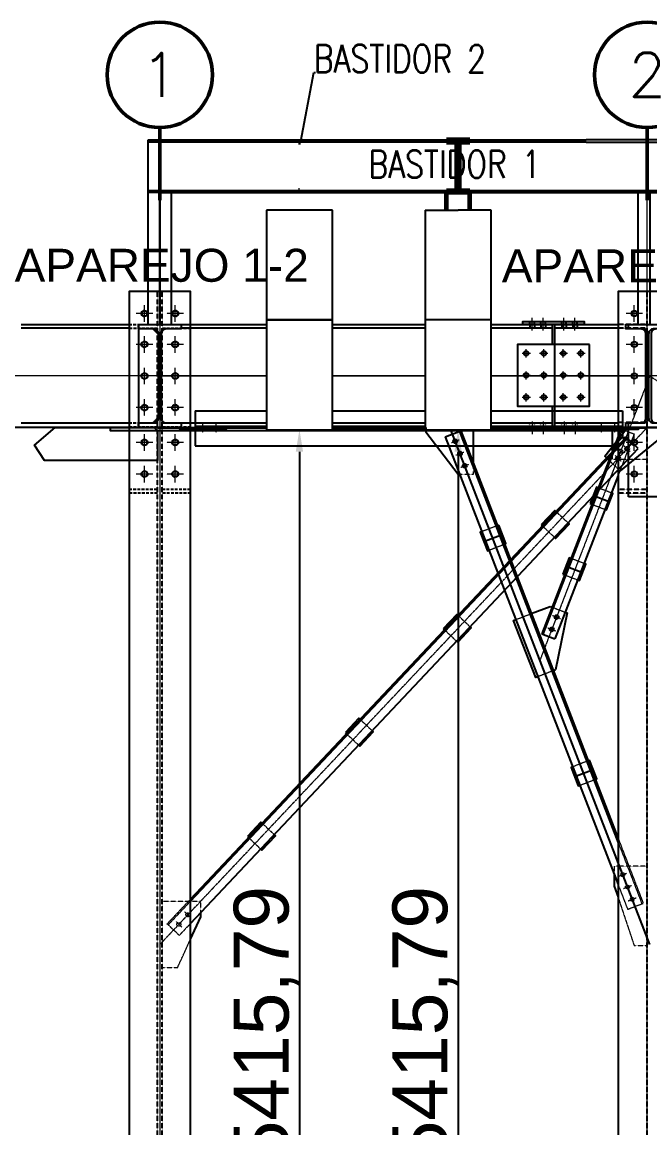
# Model space of a CAD drawing. Header units: millimetres. Extents: x 13669 to 217197, y -88248 to 24578.
# Drawn here: x 202519 to 205377, y -9677 to -4644 of the extents above; entities that cross this region are included whole.
import ezdxf
from ezdxf import colors
from ezdxf.entities.mleader import LeaderData, LeaderLine
from ezdxf.enums import TextEntityAlignment as Align
from ezdxf.math import Vec2, Vec3

# ---------------------------------------------------------------- set-up
doc = ezdxf.new("R2010")
doc.units = ezdxf.units.MM
for name, pattern in [('CENTER2', [1.125, 0.75, -0.125, 0.125, -0.125]), ('DASHED', [19.05, 12.7, -6.35]), ('DASHED2', [0.375, 0.25, -0.125])]:
    doc.linetypes.add(name, pattern=pattern)
for name, color, linetype in [('CHAPA PISO', 3, 'Continuous'), ('Tx-DDIM', 1, 'Continuous'), ('Tx-TEXT', 3, 'Continuous'), ('Tx_M_EQUIPOS', 4, 'Continuous'), ('Tx_M_EXISTENTES', 8, 'Continuous'), ('Tx_M_OCULTOS', 2, 'DASHED2'), ('Tx_M_OCULTOS FINO', 1, 'DASHED2'), ('Tx_OCULTOS', 2, 'DASHED')]:
    doc.layers.add(name, color=color, linetype=linetype)
for name, color, linetype, lineweight in [('ITEM', 1, 'Continuous', 50), ('TITULOS', 6, 'Continuous', 60), ('Tx_EJES', 1, 'CENTER2', 5), ('Tx_M_CONTORNO FINO', 1, 'Continuous', 5), ('Tx_M_OCULTAS FINO', 1, 'DASHED2', 5)]:
    doc.layers.add(name, color=color, linetype=linetype, lineweight=lineweight)
doc.styles.add('ESTILO 1', font='romans.shx', dxfattribs={"width": 0.8})
doc.styles.add('ROMANS', font='romans.shx', dxfattribs={"width": 0.9})
doc.styles.get("Standard").update_dxf_attribs({"font": 'arial.ttf'})
doc.dimstyles.new('ISO-25', dxfattribs={"dimtxt": 2.5, "dimasz": 2.5, "dimexe": 1.25, "dimexo": 0.625, "dimtad": 1, "dimtxsty": 'Standard', "dimcen": 2.5, "dimadec": 0, "dimazin": 0, "dimtfac": 1, "dimtmove": 0, "dimatfit": 3, "dimfxl": 1, "dimarcsym": 0})

# ---------------------------------------------------------------- blocks, each defined once
blk = doc.blocks.new('*U8')
at = {"color": 0}
blk.add_line((0, 3), (0, 7.123), dxfattribs=at)
blk.add_circle((0, 0), 3, dxfattribs=at)
at = {"color": 3, "style": 'ROMANS'}
blk.add_attdef('Nº', text='', height=2.5, dxfattribs=at).set_placement((0, 0), align=Align.MIDDLE_CENTER)
blk = doc.blocks.new('*D402')
at = {"color": 0, "lineweight": -2, "transparency": 16777216}
for p, q in [((203782, -6498.9), (203782.7, -6498.9)), ((203781.4, -6598.9), (203781.4, -11814.7)), ((203782, -11914.7), (203782.7, -11914.7))]:
    blk.add_line(p, q, dxfattribs=at)
at = {"color": 0, "transparency": 16777216}
for points in [[(203764.7, -6598.9), (203798.1, -6598.9), (203781.4, -6498.9)], [(203764.7, -11814.7), (203798.1, -11814.7), (203781.4, -11914.7)]]:
    blk.add_solid(points, dxfattribs=at)
at = {"layer": 'Defpoints', "color": 0, "transparency": 16777216}
for p in [(203781.4, -6498.9), (203781.4, -11914.7), (203781.4, -11914.7)]:
    blk.add_point(p, dxfattribs=at)
at = {"color": 0, "transparency": 16777216, "insert": (203630.5, -9206.8), "char_height": 250, "attachment_point": 5, "rotation": 90}
blk.add_mtext('5415,79', dxfattribs=at)
blk = doc.blocks.new('*D405')
at = {"color": 0, "lineweight": -2, "transparency": 16777216}
for p, q in [((204504.3, -6498.9), (204504.9, -6498.9)), ((204503.6, -6598.9), (204503.6, -11814.7)), ((204504.3, -11914.7), (204504.9, -11914.7))]:
    blk.add_line(p, q, dxfattribs=at)
at = {"color": 0, "transparency": 16777216}
for points in [[(204487, -6598.9), (204520.3, -6598.9), (204503.6, -6498.9)], [(204487, -11814.7), (204520.3, -11814.7), (204503.6, -11914.7)]]:
    blk.add_solid(points, dxfattribs=at)
at = {"layer": 'Defpoints', "color": 0, "transparency": 16777216}
for p in [(204503.6, -6498.9), (204503.6, -11914.7), (204503.6, -11914.7)]:
    blk.add_point(p, dxfattribs=at)
at = {"color": 0, "transparency": 16777216, "insert": (204352.8, -9206.8), "char_height": 250, "attachment_point": 5, "rotation": 90}
blk.add_mtext('5415,79', dxfattribs=at)

msp = doc.modelspace()

# ---------------------------------------------------------------- linework, layer by layer
for p, q in [((203781.4024528, -5498.9213506), (203631.4024528, -5498.9213506)), ((203631.4024528, -5498.9213506), (203631.4024528, -5998.9213506)), ((203931.4024528, -5498.9213506), (203781.4024528, -5498.9213506)), ((203931.4024528, -5998.9213506), (203931.4024528, -5498.9213506)), ((204353.6384138, -5498.9213506), (204353.6384138, -5998.9213506)), ((204353.6384138, -5498.9213506), (204503.6384138, -5498.9213506)), ((204653.6384138, -5498.9213506), (204503.6384138, -5498.9213506)), ((204653.6384138, -5998.9213506), (204653.6384138, -5498.9213506)), ((203631.4024528, -5998.9213506), (203931.4024528, -5998.9213506)), ((203781.4024528, -5998.9213506), (203631.4024528, -5998.9213506)), ((203631.4024528, -5998.9213506), (203631.4024528, -6498.9213506)), ((203931.4024528, -5998.9213506), (203781.4024528, -5998.9213506)), ((203931.4024528, -6498.9213506), (203931.4024528, -5998.9213506)), ((204353.6384138, -5998.9213506), (204353.6384138, -6498.9213506)), ((204503.6384138, -5998.9213506), (204353.6384138, -5998.9213506)), ((204653.6384138, -5998.9213506), (204503.6384138, -5998.9213506)), ((204653.6384138, -6498.9213506), (204653.6384138, -5998.9213506)), ((203631.4024528, -6498.9213506), (203931.4024528, -6498.9213506)), ((204353.6384138, -6498.9213506), (204653.6384138, -6498.9213506))]:
    msp.add_line(p, q)
at = {"layer": 'CHAPA PISO'}
for p, q in [((203092.8743747, -5179.6161333), (205085.9966338, -5179.6161333)), ((203092.8743747, -5419.6161333), (203092.8743747, -5179.6161333)), ((205428.8743746, -5179.6161333), (205085.9966338, -5179.6161333)), ((205085.9966338, -5189.6161333), (203092.8743747, -5189.6161333)), ((205085.9966338, -5189.6161333), (205428.8743746, -5189.6161333)), ((203092.8743747, -5409.6161333), (205085.9966338, -5409.6161333)), ((203145.5389316, -5419.6161333), (203092.8743747, -5419.6161333)), ((203092.8743747, -6019.6161334), (203092.8743747, -5419.6161333)), ((203145.5389316, -6019.6161333), (203145.5389316, -5419.6161333)), ((203145.5389316, -5419.6161333), (205085.9966338, -5419.6161333)), ((203145.8743747, -5419.6161333), (203145.8743747, -6019.6161334)), ((203198.8743747, -6019.6161334), (203198.8743747, -5419.6161333)), ((203834.4024528, -5419.6161333), (203728.4024528, -5419.6161333)), ((205085.9966338, -5409.6161333), (205428.8743746, -5409.6161333)), ((205085.9966338, -5419.6161333), (205428.8743746, -5419.6161333)), ((205322.8743746, -6019.6161334), (205322.8743746, -5419.6161333)), ((205375.8743746, -5419.6161333), (205375.8743746, -6019.6161334))]:
    msp.add_line(p, q, dxfattribs=at)
at = {"layer": 'TITULOS'}
for p, q in [((204556.6384138, -5179.6161333), (204450.6384138, -5179.6161333)), ((204450.6384138, -5179.6161333), (204450.6384138, -5189.6161333)), ((204556.6384138, -5179.6161333), (204556.6384138, -5189.6161333)), ((203776.4024528, -5189.6161333), (203786.4024528, -5189.6161333)), ((204450.6384138, -5189.6161333), (204556.6384138, -5189.6161333)), ((204498.6384138, -5409.6161333), (204498.6384138, -5189.6161333)), ((204508.6384138, -5189.6161333), (204508.6384138, -5409.6161333)), ((203781.4024528, -5409.6161333), (203776.4024528, -5409.6161333)), ((204450.6384138, -5409.6161333), (204556.6384138, -5409.6161333)), ((204556.6384138, -5419.6161333), (204450.6384138, -5419.6161333)), ((204450.6384138, -5498.9213506), (204450.6384138, -5419.6161333)), ((204556.6384138, -5498.9213506), (204556.6384138, -5419.6161333))]:
    msp.add_line(p, q, dxfattribs=at)
at = {"layer": 'Tx-DDIM'}
for p, q in [((205375.8743746, -8842.2961337), (204470.4602292, -6498.9213506)), ((205119.6397255, -6797.9876309), (205186.3814785, -6823.7747681)), ((204620.9075993, -7007.6161215), (204704.8591984, -6975.1795834)), ((204995.4643741, -7119.3757921), (205070.0880177, -7148.2082704)), ((205034.51428, -8078.1046604), (205118.4658791, -8045.6681223))]:
    msp.add_line(p, q, dxfattribs=at)
at = {"layer": 'Tx_EJES'}
for p, q in [((203145.8743747, -5358.3166359), (203145.8743747, -14634.8961334)), ((203075.8743748, -6007.5661335), (203075.8743747, -5932.1661335)), ((203215.8743748, -6007.5661335), (203215.8743747, -5932.1661335)), ((205305.8743746, -6007.5661335), (205305.8743746, -5932.1661335)), ((203113.5743748, -5969.8661335), (203038.1743748, -5969.8661335)), ((203253.5743748, -5969.8661335), (203178.1743748, -5969.8661335)), ((204840.4493746, -6045.4911329), (204840.4493746, -5988.9411329)), ((204890.4493746, -6045.4911329), (204890.4493746, -5988.9411329)), ((204985.6993746, -6045.4911329), (204985.6993746, -5988.9411329)), ((205035.6993746, -6045.4911329), (205035.6993746, -5988.9411329)), ((205343.5743746, -5969.8661335), (205268.1743746, -5969.8661335)), ((204840.4493746, -6047.1161333), (204840.4493746, -6009.4161333)), ((204890.4493746, -6047.1161326), (204890.4493746, -6009.4161326)), ((204985.6993746, -6047.1161333), (204985.6993746, -6009.4161333)), ((205035.6993746, -6047.1161332), (205035.6993746, -6009.4161332)), ((203075.8743748, -6148.1661335), (203075.8743747, -6072.7661335)), ((203215.8743748, -6148.1661335), (203215.8743747, -6072.7661335)), ((205305.8743746, -6148.1661335), (205305.8743746, -6072.7661335)), ((203113.5743748, -6110.4661335), (203038.1743748, -6110.4661335)), ((203253.5743748, -6110.4661335), (203178.1743748, -6110.4661335)), ((204813.6243774, -6169.9661329), (204813.6243774, -6132.2661329)), ((204813.6243774, -6169.9661335), (204813.6243774, -6132.2661335)), ((204893.6243774, -6169.9661329), (204893.6243774, -6132.2661329)), ((204893.6243774, -6169.9661335), (204893.6243774, -6132.2661335)), ((204982.5243774, -6169.9661329), (204982.5243774, -6132.2661329)), ((204982.5243774, -6169.9661335), (204982.5243774, -6132.2661335)), ((205062.5243774, -6169.9661329), (205062.5243774, -6132.2661329)), ((205062.5243774, -6169.9661335), (205062.5243774, -6132.2661335)), ((205343.5743746, -6110.4661335), (205268.1743746, -6110.4661335)), ((204794.7743774, -6151.1161329), (204832.4743774, -6151.1161329)), ((204794.7743774, -6151.1161335), (204832.4743774, -6151.1161335)), ((204874.7743774, -6151.1161329), (204912.4743774, -6151.1161329)), ((204874.7743774, -6151.1161335), (204912.4743774, -6151.1161335)), ((204963.6743774, -6151.1161329), (205001.3743774, -6151.1161329)), ((204963.6743774, -6151.1161335), (205001.3743774, -6151.1161335)), ((205043.6743774, -6151.1161329), (205081.3743774, -6151.1161329)), ((205043.6743774, -6151.1161335), (205081.3743774, -6151.1161335)), ((203075.8743748, -6292.0661335), (203075.8743747, -6216.6661335)), ((203215.8743748, -6292.0661335), (203215.8743747, -6216.6661335)), ((204813.6243774, -6269.9661329), (204813.6243774, -6232.2661329)), ((204813.6243774, -6269.9661335), (204813.6243774, -6232.2661335)), ((204893.6243774, -6269.9661329), (204893.6243774, -6232.2661329)), ((204893.6243774, -6269.9661335), (204893.6243774, -6232.2661335)), ((204982.5243774, -6269.9661329), (204982.5243774, -6232.2661329)), ((204982.5243774, -6269.9661335), (204982.5243774, -6232.2661335)), ((205062.5243774, -6269.9661329), (205062.5243774, -6232.2661329)), ((205062.5243774, -6269.9661335), (205062.5243774, -6232.2661335)), ((205305.8743746, -6292.0661335), (205305.8743746, -6216.6661335)), ((203631.4024528, -6254.1161333), (196935.5389318, -6254.1161333)), ((203113.5743748, -6254.3661335), (203038.1743748, -6254.3661335)), ((203145.8743747, -6254.1161334), (203631.4024528, -6254.1161334)), ((203631.4024528, -6254.1161334), (203145.8743747, -6254.1161334)), ((203253.5743748, -6254.3661335), (203178.1743748, -6254.3661335)), ((204353.6384138, -6254.1161333), (203931.4024528, -6254.1161333)), ((203931.4024528, -6254.1161334), (204353.6384138, -6254.1161334)), ((204353.6384138, -6254.1161334), (203931.4024528, -6254.1161334)), ((207995.8743748, -6254.1161333), (204653.6384138, -6254.1161333)), ((214206.2098177, -6254.1161334), (204653.6384138, -6254.1161334)), ((204653.6384138, -6254.1161334), (205364.5743746, -6254.1161334)), ((204794.7743774, -6251.1161329), (204832.4743774, -6251.1161329)), ((204794.7743774, -6251.1161335), (204832.4743774, -6251.1161335)), ((204874.7743774, -6251.1161329), (204912.4743774, -6251.1161329)), ((204874.7743774, -6251.1161335), (204912.4743774, -6251.1161335)), ((205375.8743746, -6254.1161334), (204875.8743746, -7548.2061335)), ((204963.6743774, -6251.1161329), (205001.3743774, -6251.1161329)), ((204963.6743774, -6251.1161335), (205001.3743774, -6251.1161335)), ((205043.6743774, -6251.1161329), (205081.3743774, -6251.1161329)), ((205043.6743774, -6251.1161335), (205081.3743774, -6251.1161335)), ((205343.5743746, -6254.3661335), (205268.1743746, -6254.3661335)), ((205375.8743746, -6254.1161334), (209356.2098176, -8842.2961337)), ((204813.6243774, -6369.9661329), (204813.6243774, -6332.2661329)), ((204813.6243774, -6369.9661335), (204813.6243774, -6332.2661335)), ((204893.6243774, -6369.9661329), (204893.6243774, -6332.2661329)), ((204893.6243774, -6369.9661335), (204893.6243774, -6332.2661335)), ((204982.5243774, -6369.9661329), (204982.5243774, -6332.2661329)), ((204982.5243774, -6369.9661335), (204982.5243774, -6332.2661335)), ((205062.5243774, -6369.9661329), (205062.5243774, -6332.2661329)), ((205062.5243774, -6369.9661335), (205062.5243774, -6332.2661335)), ((203075.8743748, -6435.9661335), (203075.8743747, -6360.5661335)), ((203215.8743748, -6435.9661335), (203215.8743747, -6360.5661335)), ((204794.7743774, -6351.1161329), (204832.4743774, -6351.1161329)), ((204794.7743774, -6351.1161335), (204832.4743774, -6351.1161335)), ((204874.7743774, -6351.1161329), (204912.4743774, -6351.1161329)), ((204874.7743774, -6351.1161335), (204912.4743774, -6351.1161335)), ((204963.6743774, -6351.1161329), (205001.3743774, -6351.1161329)), ((204963.6743774, -6351.1161335), (205001.3743774, -6351.1161335)), ((205043.6743774, -6351.1161329), (205081.3743774, -6351.1161329)), ((205043.6743774, -6351.1161335), (205081.3743774, -6351.1161335)), ((205305.8743746, -6435.9661335), (205305.8743746, -6360.5661335)), ((203113.5743748, -6398.2661335), (203038.1743748, -6398.2661335)), ((203253.5743748, -6398.2661335), (203178.1743748, -6398.2661335)), ((205343.5743746, -6398.2661335), (205268.1743746, -6398.2661335)), ((203134.5743747, -6492.5661334), (203631.4024528, -6492.5661334)), ((205364.5743746, -6488.6161334), (203145.8743747, -8842.2961333)), ((203333.1823329, -6502.9161334), (203333.1823329, -6482.2161334)), ((203342.1823329, -6511.5661334), (203342.1823329, -6473.5661334)), ((203351.1823329, -6502.9161334), (203351.1823329, -6482.2161334)), ((203393.1823329, -6502.9161334), (203393.1823329, -6482.2161334)), ((203402.1823329, -6511.5661334), (203402.1823329, -6473.5661334)), ((203411.1823329, -6502.9161334), (203411.1823329, -6482.2161334)), ((203931.4024528, -6492.5661334), (204356.5785296, -6492.5661334)), ((204653.6384138, -6492.5661334), (205364.5743746, -6492.5661334)), ((204840.5641658, -6461.1161334), (204840.5641658, -6498.8161334)), ((204840.5641658, -6462.7411326), (204840.5641658, -6519.2911326)), ((204890.5641658, -6461.1161336), (204890.5641658, -6498.8161336)), ((204890.5641658, -6462.7411326), (204890.5641658, -6519.2911326)), ((204985.8141658, -6461.1161328), (204985.8141658, -6498.8161328)), ((204985.8141658, -6462.7411326), (204985.8141658, -6519.2911326)), ((205035.8141658, -6461.1161336), (205035.8141658, -6498.8161336)), ((205035.8141658, -6462.7411326), (205035.8141658, -6519.2911326)), ((205147.9127634, -6502.9161334), (205147.9127634, -6482.2161334)), ((205156.9127634, -6511.5661334), (205156.9127634, -6473.5661334)), ((205165.9127634, -6502.9161334), (205165.9127634, -6482.2161334)), ((205207.9127634, -6502.9161334), (205207.9127634, -6482.2161334)), ((205216.9127634, -6511.5661334), (205216.9127634, -6473.5661334)), ((205225.9127634, -6502.9161334), (205225.9127634, -6482.2161334)), ((203075.8743748, -6594.4785867), (203075.8743747, -6519.0785867)), ((203215.8743748, -6594.4785867), (203215.8743747, -6519.0785867)), ((205247.4455674, -6533.7946772), (205282.8917981, -6547.4901044)), ((205305.8743746, -6594.4785867), (205305.8743746, -6519.0785867)), ((203113.5743748, -6556.7785867), (203038.1743748, -6556.7785867)), ((203253.5743748, -6556.7785867), (203178.1743748, -6556.7785867)), ((204472.9620473, -6558.1148326), (204508.408278, -6544.4194054)), ((205225.8212087, -6589.7624099), (205261.2674394, -6603.4578371)), ((205287.0622784, -6598.5433381), (205259.411043, -6572.4778594)), ((205343.5743746, -6556.7785867), (205268.1743746, -6556.7785867)), ((204494.586406, -6614.0825653), (204530.0326368, -6600.3871381)), ((205245.9062593, -6642.2031835), (205218.2550239, -6616.1377048)), ((203075.8743748, -6738.4785867), (203075.8743747, -6663.0785867)), ((203215.8743748, -6738.4785867), (203215.8743747, -6663.0785867)), ((204516.2107647, -6670.0502981), (204551.6569955, -6656.3548709)), ((205305.8743746, -6738.4785867), (205305.8743746, -6663.0785867)), ((203113.5743748, -6700.7785867), (203038.1743748, -6700.7785867)), ((203253.5743748, -6700.7785867), (203178.1743748, -6700.7785867)), ((205343.5743746, -6700.7785867), (205268.1743746, -6700.7785867)), ((204934.0570771, -7344.9005), (204969.5033079, -7358.5959272)), ((204912.4327184, -7400.8682327), (204947.8789492, -7414.5636599)), ((205235.3023325, -8531.1887122), (205270.7485632, -8517.493285)), ((205256.9266912, -8587.1564449), (205292.372922, -8573.4610178)), ((205278.5510499, -8643.1241777), (205313.9972807, -8629.4287505)), ((203287.4948902, -8719.7592621), (203259.8436548, -8693.6937834)), ((203246.3388711, -8763.4191075), (203218.6876357, -8737.3536288))]:
    msp.add_line(p, q, dxfattribs=at)
at = {"layer": 'Tx_EJES', "extrusion": (6.12323e-17, 1, -1.83697e-16)}
msp.add_line((205364.5743746, -14710.2961334), (205364.5743746, -5453.3363021), dxfattribs=at)
at = {"layer": 'Tx_EJES'}
msp.add_lwpolyline([(205234.2688711, -6679.3322987), (205178.9664003, -6627.2013412)], dxfattribs=at)
at = {"layer": 'Tx_M_CONTORNO FINO'}
for centre in [(205305.8743746, -5969.8661335), (205305.8743746, -6110.4661335), (205305.8743746, -6254.3661335), (205305.8743746, -6398.2661335), (205305.8743746, -6556.7785867), (205305.8743746, -6700.7785867)]:
    msp.add_circle(centre, 14, dxfattribs=at)
at = {"layer": 'Tx_M_EQUIPOS'}
for p, q in [((202514.5743748, -6019.6161335), (203002.3743748, -6019.6161335)), ((203002.3743748, -6036.9161335), (202514.5743748, -6036.9161335)), ((203048.8743747, -6019.6161334), (203048.8743747, -6488.6161334)), ((203242.8743747, -6019.6161335), (203631.4024528, -6019.6161335)), ((203631.4024528, -6036.9161335), (203242.8743747, -6036.9161335)), ((203931.4024528, -6019.6161335), (204353.6384138, -6019.6161335)), ((204353.6384138, -6036.9161335), (203931.4024528, -6036.9161335)), ((204653.6384138, -6019.6161335), (204931.5743745, -6019.6161335)), ((204931.1743746, -6036.9161335), (204653.6384138, -6036.9161335)), ((204931.5743745, -6019.6161335), (204931.5743745, -6111.1161335)), ((204944.5743746, -6111.1161335), (204944.5743746, -6019.6161335)), ((204944.5743746, -6019.6161335), (205232.3743746, -6019.6161335)), ((205232.3743746, -6036.9161335), (204944.5743746, -6036.9161335)), ((203114.8743747, -6040.2161334, -248.168496), (203049.1743747, -6040.2161334, -248.168496)), ((203139.8743747, -6443.0161334, -248.168496), (203139.8743747, -6065.2161334, -248.168496)), ((204944.5743746, -6488.6161326), (204944.5743746, -6111.1161335)), ((204931.5743745, -6391.1161335), (204931.5743745, -6488.6161326)), ((203307.1823329, -6412.6161334), (203631.4024528, -6412.6161334)), ((203307.1823329, -6412.6161334), (203307.1823329, -6488.6161334)), ((203931.4024528, -6412.6161334), (204353.6384138, -6412.6161334)), ((204653.6384138, -6412.6161334), (205251.9127634, -6412.6161334)), ((205251.9127634, -6412.6161334), (205251.9127634, -6488.6161334)), ((201346.3743746, -6488.6161333), (203005.8743748, -6487.1161335)), ((202514.5743748, -6468.0161333), (203001.4232497, -6468.0161333)), ((203048.8743747, -6488.6161334), (203048.8743747, -6468.0161334)), ((203048.8743747, -6488.6161334), (203048.8743747, -6468.0161334)), ((203049.1743747, -6468.0161334, -248.168496), (203114.8743747, -6468.0161334, -248.168496)), ((203242.8743747, -6468.0161334), (203631.4024528, -6468.0161334)), ((203242.8743747, -6488.6161334), (203631.4024528, -6488.6161334)), ((203307.1823329, -6482.2161334), (203631.4024528, -6482.2161334)), ((203307.1823329, -6488.6161334), (203631.4024528, -6488.6161334)), ((203931.4024528, -6468.0161334), (204353.6384138, -6468.0161334)), ((203931.4024528, -6482.2161334), (204353.6384138, -6482.2161334)), ((203931.4024528, -6488.6161334), (204356.5785296, -6488.6161334)), ((203931.4024528, -6488.6161334), (204356.5785296, -6488.6161334)), ((204653.6384138, -6468.0161334), (204931.5743745, -6468.0161334)), ((204653.6384138, -6482.2161334), (205251.9127634, -6482.2161334)), ((204653.6384138, -6488.6161334), (205231.7422977, -6488.6161334)), ((204653.6384138, -6488.6161334), (205251.9127634, -6488.6161334)), ((204944.5743746, -6468.0161334), (205231.7422977, -6468.0161334)), ((205278.8743746, -6803.8561335), (205278.8743746, -6488.6161335)), ((203285.8743748, -8635.4642154), (205268.1377749, -6532.6050096)), ((203285.8743748, -8644.7945639), (205272.7948251, -6536.994985)), ((203307.1823329, -6496.5161334), (203307.1823329, -6572.5161334)), ((203307.1823329, -6502.9161334), (205251.9127634, -6502.9161334)), ((203931.4024528, -6496.5161334), (204356.5785296, -6496.5161334)), ((204444.4903138, -6531.5938901), (204515.3827752, -6504.2030357)), ((204444.4903138, -6531.5938901), (205231.7098175, -8569.0596656)), ((204509.4128838, -6506.509634), (205232.8742199, -8378.9577951)), ((204515.3827752, -6504.2030357), (205231.3743746, -8357.3181734)), ((204653.6384138, -6496.5161334), (205251.9127634, -6496.5161334)), ((205231.7098175, -6530.1272502), (204884.8937804, -7427.7495812)), ((205211.9127634, -6572.5161334), (205251.9127634, -6532.5161334)), ((205251.9127634, -6496.5161334), (205251.9127634, -6532.5161334)), ((205323.4402457, -6584.7359671), (205268.1377749, -6532.6050096)), ((203285.8743748, -8746.2621037), (205323.4402457, -6584.7359671)), ((203307.1823329, -6572.5161334), (205211.9127634, -6572.5161334)), ((205231.7098175, -6543.4455642), (204889.371199, -7429.4795299)), ((205231.7098175, -6707.7047705), (204944.5926954, -7450.8155638)), ((205472.8743746, -6803.8561335), (205278.8743746, -6803.8561335)), ((204836.7576585, -7335.9790812), (204922.4186022, -7302.8821004)), ((204922.4186022, -7302.8821004), (204931.7465577, -7306.4861602)), ((205000.7734281, -7333.1562026), (204946.4945419, -7592.2514006)), ((204991.4454726, -7329.5521429), (205000.7734281, -7333.1562026)), ((204884.8937804, -7427.7495812), (204944.5926954, -7450.8155638)), ((204946.4945419, -7592.2514006), (204937.1665865, -7595.8554603))]:
    msp.add_line(p, q, dxfattribs=at)
for points in [[(203285.8743748, -14634.8961334), (203285.8743748, -6536.3243085), (203285.8743748, -5869.6161335), (203005.8743748, -5869.6161335), (203005.8743748, -6520.4243085), (203005.8743748, -14634.8961334)], [(202668.7832546, -6488.6161333), (203119.5743747, -6488.6161333), (203134.5743747, -6503.6161333), (203134.5743747, -6639.1462072), (202620.5187223, -6639.1462072), (202574.6904521, -6568.7489796), (202668.7832546, -6488.6161333)], [(203931.4024528, -6488.6161334), (204001.0475481, -6488.6161334), (204001.0475481, -6496.5161334), (203931.4024528, -6496.5161334)], [(204356.5785296, -6488.6161334), (204356.5785296, -6496.5161334)], [(205178.9664003, -6627.2013412), (205170.8501897, -6619.550583), (205268.5743746, -6496.5161334), (205324.9127634, -6496.5161334), (205332.9127634, -6488.6161334), (205458.9664003, -6488.6161334), (205458.9664003, -6508.6161334), (205241.0746473, -6685.7477739), (205234.2688711, -6679.3322987)], [(205229.9444412, -6488.6161334), (205204.6835199, -6488.6161334), (205204.6835199, -6600.0761733)], [(204356.5785296, -6498.9213506), (204356.5785296, -6508.6161334), (204504.2812865, -6700.9451173)], [(204574.2812865, -6656.6429846), (204574.2812865, -6498.9213506)], [(204504.2812865, -6700.9451173), (204509.9228676, -6700.9451173)], [(205141.518329, -6763.5590569), (205134.0559647, -6760.675809), (205105.2234864, -6835.2994527)], [(205172.3846294, -6861.2486305), (205179.8471301, -6864.131931), (205208.6796084, -6789.5082873), (205201.2171077, -6786.6249868)], [(205105.2234864, -6835.2994527), (205112.6858508, -6838.1827005)], [(204949.0071631, -6871.1507068), (204943.9135145, -6866.3491712), (204882.1794859, -6931.8389393)], [(204688.6409294, -6933.2037838), (204682.1113606, -6935.7266257)], [(204714.5478986, -7019.6782248), (204721.0774675, -7017.155383), (204688.6409294, -6933.2037838)], [(204882.1794859, -6931.8389393), (204887.2731346, -6936.6404748)], [(204942.5756053, -6988.7714323), (204947.669254, -6993.5729678), (205009.4032825, -6928.0831998), (205004.3096339, -6923.2816642)], [(204611.2188991, -6963.1174801), (204604.6893302, -6965.6403219), (204637.1258683, -7049.591921), (204643.6554371, -7047.0690792)], [(205017.3429776, -7084.9472181), (205009.8806132, -7082.0639702), (204981.0481349, -7156.6876139)], [(205048.2092779, -7182.6367917), (205055.6717786, -7185.5200922), (205084.5042569, -7110.8964485), (205077.0417562, -7108.013148)], [(204981.0481349, -7156.6876139), (204988.5104993, -7159.5708617)], [(204503.1502902, -7344.1323649), (204498.0566416, -7339.3308293), (204436.322613, -7404.8205973)], [(204496.7187324, -7461.7530904), (204501.812381, -7466.5546259), (204563.5464096, -7401.0648579), (204558.452761, -7396.2633223)], [(204866.274125, -7623.2463147), (204856.9461695, -7626.8503745), (204756.5372416, -7366.9739954), (204765.865197, -7363.3699356)], [(204436.322613, -7404.8205973), (204441.4162616, -7409.6221329)], [(204057.2934173, -7817.1140229), (204052.1997686, -7812.3124874), (203990.4657401, -7877.8022554)], [(203990.4657401, -7877.8022554), (203995.5593887, -7882.603791)], [(204050.8618595, -7934.7347484), (204055.9555081, -7939.536284), (204117.6895367, -7874.0465159), (204112.595888, -7869.2449804)], [(205024.8255797, -8033.606019), (205018.2960109, -8036.1288609), (205050.732549, -8120.08046), (205057.2621178, -8117.5576181)], [(205102.2476101, -8003.6923228), (205095.7180412, -8006.2151646)], [(205128.1545793, -8090.1667638), (205134.6841481, -8087.6439219), (205102.2476101, -8003.6923228)], [(203611.4365443, -8290.095681), (203606.3428957, -8285.2941454), (203544.6088671, -8350.7839135)], [(203544.6088671, -8350.7839135), (203549.7025158, -8355.585449)], [(203605.0049866, -8407.7164065), (203610.0986352, -8412.517942), (203671.8326637, -8347.028174), (203666.7390151, -8342.2266384)], [(205214.5743746, -8524.7100548), (205214.5743746, -8575.9399172)], [(205214.5743746, -8575.9399172), (205231.7098175, -8627.3462461)], [(203285.8743748, -8817.4647748), (203331.9965703, -8716.2638324), (203331.9965703, -8697.3339524)]]:
    msp.add_lwpolyline(points, dxfattribs=at)
for points in [[(205520.7098175, -14634.8961334), (205520.7098175, -6536.3243085), (205519.3743746, -5869.6161335), (205232.3743746, -5869.6161335), (205231.7098175, -6520.4243085), (205231.7098175, -14634.8961334)], [(205078.0743746, -6019.6161329), (204798.0743746, -6019.6161329), (204798.0743746, -6006.9161329), (205078.0743745, -6006.9161329)], [(205102.5243774, -6111.1161329), (204773.6243774, -6111.1161329), (204773.6243774, -6391.1161329), (205102.5243774, -6391.1161329)], [(202920.8743749, -6488.6161334), (203370.8743746, -6488.6161334), (203370.8743746, -6504.4161334), (202920.8743749, -6504.4161334)], [(203237.5677584, -6488.6161334), (203447.5677584, -6488.6161334), (203447.5677584, -6496.5161334), (203237.5677584, -6496.5161334)], [(205078.1891658, -6488.6161326), (204798.1891658, -6488.6161326), (204798.1891653, -6501.3161328), (205078.1891653, -6501.3161328)], [(205324.9127634, -6488.6161334), (205121.9127634, -6488.6161334), (205121.9127634, -6496.5161334), (205324.9127634, -6496.5161334)]]:
    msp.add_lwpolyline(points, close=True, dxfattribs=at)
for points in [[(203048.8743747, -6468.0161334), (203117.3743747, -6468.0161334, 0.4142135624), (203139.5743747, -6445.8161334), (203139.5743747, -6062.4161334, 0.4142135624), (203117.3743747, -6040.2161334), (203048.8743747, -6040.2161334), (203048.8743747, -6019.6161334), (203242.8743747, -6019.6161334), (203242.8743747, -6040.2161334), (203174.3743747, -6040.2161334, 0.4142135624), (203152.1743747, -6062.4161334), (203152.1743747, -6445.8161334, 0.4142135624), (203174.3743747, -6468.0161334), (203242.8743747, -6468.0161334), (203242.8743747, -6488.6161334), (203048.8743747, -6488.6161334)], [(205267.5743746, -6468.0161334), (205336.0743746, -6468.0161334, 0.4142135624), (205358.2743746, -6445.8161334), (205358.2743746, -6062.4161334, 0.4142135624), (205336.0743746, -6040.2161334), (205267.5743746, -6040.2161334), (205267.5743746, -6019.6161334), (205461.5743746, -6019.6161334), (205461.5743746, -6040.2161334), (205393.0743746, -6040.2161334, 0.4142135624), (205370.8743746, -6062.4161334), (205370.8743746, -6445.8161334, 0.4142135624), (205393.0743746, -6468.0161334), (205461.5743746, -6468.0161334), (205461.5743746, -6488.6161334), (205267.5743746, -6488.6161334)], [(205278.8743746, -6468.0161334), (205347.3743746, -6468.0161334, 0.4142135624), (205369.5743746, -6445.8161334), (205369.5743746, -6062.4161334, 0.4142135624), (205347.3743746, -6040.2161334), (205278.8743746, -6040.2161334), (205278.8743746, -6019.6161334), (205472.8743746, -6019.6161334), (205472.8743746, -6040.2161334), (205404.3743746, -6040.2161334, 0.4142135624), (205382.1743746, -6062.4161334), (205382.1743746, -6445.8161334, 0.4142135624), (205404.3743746, -6468.0161334), (205472.8743746, -6468.0161334), (205472.8743746, -6488.6161334), (205278.8743746, -6488.6161334)]]:
    msp.add_lwpolyline(points, format="xyb", close=True, dxfattribs=at)
for centre, radius in [((204813.6243774, -6151.1161329), 10.5), ((204813.6243774, -6151.1161335), 10.5), ((204893.6243774, -6151.1161329), 10.5), ((204893.6243774, -6151.1161335), 10.5), ((204982.5243774, -6151.1161329), 10.5), ((204982.5243774, -6151.1161335), 10.5), ((205062.5243774, -6151.1161329), 10.5), ((205062.5243774, -6151.1161335), 10.5), ((204813.6243774, -6251.1161329), 10.5), ((204813.6243774, -6251.1161335), 10.5), ((204893.6243774, -6251.1161329), 10.5), ((204893.6243774, -6251.1161335), 10.5), ((204982.5243774, -6251.1161329), 10.5), ((204982.5243774, -6251.1161335), 10.5), ((205062.5243774, -6251.1161329), 10.5), ((205062.5243774, -6251.1161335), 10.5), ((204813.6243774, -6351.1161329), 10.5), ((204813.6243774, -6351.1161335), 10.5), ((204893.6243774, -6351.1161329), 10.5), ((204893.6243774, -6351.1161335), 10.5), ((204982.5243774, -6351.1161329), 10.5), ((204982.5243774, -6351.1161335), 10.5), ((205062.5243774, -6351.1161329), 10.5), ((205062.5243774, -6351.1161335), 10.5), ((204490.6851627, -6551.267119), 9), ((205273.2366607, -6585.5105988), 9), ((204512.3095214, -6607.2348517), 9), ((205232.0806416, -6629.1704441), 9), ((204533.9338801, -6663.2025845), 9), ((204951.7801925, -7351.7482136), 9), ((204930.1558338, -7407.7159463), 9)]:
    msp.add_circle(centre, radius, dxfattribs=at)
at = {"layer": 'Tx_M_EXISTENTES'}
for centre in [(203075.8743748, -5969.8661335), (203215.8743748, -5969.8661335), (205305.8743746, -5969.8661335), (203075.8743748, -6110.4661335), (203215.8743748, -6110.4661335), (205305.8743746, -6110.4661335), (203075.8743748, -6254.3661335), (203215.8743748, -6254.3661335), (205305.8743746, -6254.3661335), (203075.8743748, -6398.2661335), (203215.8743748, -6398.2661335), (205305.8743746, -6398.2661335), (203075.8743748, -6556.7785867), (203215.8743748, -6556.7785867), (205305.8743746, -6556.7785867), (203075.8743748, -6700.7785867), (203215.8743748, -6700.7785867), (205305.8743746, -6700.7785867)]:
    msp.add_circle(centre, 12.7, dxfattribs=at)
at = {"layer": 'Tx_M_OCULTAS FINO'}
for p, q in [((205245.1350479, -6495.3803374), (205231.7098175, -6530.1272502)), ((205249.6124665, -6497.1102861), (205231.7098175, -6543.4455642)), ((205304.8339628, -6518.44632), (205231.7098175, -6707.7047705)), ((205245.1350479, -6495.3803374), (205304.8339628, -6518.44632)), ((205231.3743746, -8357.3181734), (205346.2001964, -8654.5080691)), ((205232.8742199, -8378.9577951), (205340.2303049, -8656.8146673)), ((205231.7098175, -8569.0596656), (205275.3077349, -8681.8989234)), ((203179.3990121, -8748.4172652), (203285.8743748, -8635.4642154)), ((203184.0560623, -8752.8072406), (203285.8743748, -8644.7945639)), ((205275.3077349, -8681.8989234), (205346.2001964, -8654.5080691)), ((203234.7014829, -8800.5482227), (203179.3990121, -8748.4172652)), ((203234.7014829, -8800.5482227), (203285.8743748, -8746.2621037))]:
    msp.add_line(p, q, dxfattribs=at)
for points in [[(205204.6835199, -6600.0761733), (205204.6835199, -6633.3878307), (205364.5743746, -6633.3878307), (205364.5743746, -6503.6161334), (205349.5743746, -6488.6161334), (205231.7422977, -6488.6161334)], [(204509.9228676, -6700.9451173), (204574.2812865, -6700.9451173), (204574.2812865, -6656.6429846)], [(205201.2171077, -6786.6249868), (205141.518329, -6763.5590569)], [(205112.6858508, -6838.1827005), (205172.3846294, -6861.2486305)], [(205004.3096339, -6923.2816642), (204949.0071631, -6871.1507068)], [(204682.1113606, -6935.7266257), (204611.2188991, -6963.1174801)], [(204887.2731346, -6936.6404748), (204942.5756053, -6988.7714323)], [(204643.6554371, -7047.0690792), (204714.5478986, -7019.6782248)], [(205077.0417562, -7108.013148), (205017.3429776, -7084.9472181)], [(204988.5104993, -7159.5708617), (205048.2092779, -7182.6367917)], [(204558.452761, -7396.2633223), (204503.1502902, -7344.1323649)], [(204765.865197, -7363.3699356), (204836.7576585, -7335.9790812)], [(204931.7465577, -7306.4861602), (204991.4454726, -7329.5521429)], [(204441.4162616, -7409.6221329), (204496.7187324, -7461.7530904)], [(204937.1665865, -7595.8554603), (204866.274125, -7623.2463147)], [(204112.595888, -7869.2449804), (204057.2934173, -7817.1140229)], [(203995.5593887, -7882.603791), (204050.8618595, -7934.7347484)], [(205095.7180412, -8006.2151646), (205024.8255797, -8033.606019)], [(205057.2621178, -8117.5576181), (205128.1545793, -8090.1667638)], [(203666.7390151, -8342.2266384), (203611.4365443, -8290.095681)], [(203549.7025158, -8355.585449), (203605.0049866, -8407.7164065)], [(205231.7098175, -8485.9399172), (205214.5743746, -8485.9399172), (205214.5743746, -8524.7100548)], [(205231.7098175, -8627.3462461), (205304.5743746, -8845.9399172), (205364.5743746, -8845.9399172), (205364.5743746, -8485.9399172), (205231.7098175, -8485.9399172)], [(203331.9965703, -8697.3339524), (203331.9965703, -8646.2638324), (203157.1743747, -8646.2638324), (203157.1743747, -8946.2638324), (203227.1743747, -8946.2638324), (203285.8743748, -8817.4647748)]]:
    msp.add_lwpolyline(points, dxfattribs=at)
for centre in [(205265.1686828, -6540.6423908), (205243.544324, -6596.6101235), (205253.0254479, -8524.3409986), (205274.6498066, -8580.3087314), (205296.2741653, -8636.2764641), (203273.6692725, -8706.7265228), (203232.5132534, -8750.3863681)]:
    msp.add_circle(centre, 9, dxfattribs=at)
at = {"layer": 'Tx_M_OCULTOS', "extrusion": (6.12323e-17, 1, -1.83697e-16)}
for p, q in [((203134.5743747, -14634.8961334), (203134.5743747, -5869.6161335)), ((203157.1743747, -14634.8961334), (203157.1743747, -5869.6161335)), ((205364.5743746, -14634.8961334), (205364.5743746, -5869.6161335))]:
    msp.add_line(p, q, dxfattribs=at)
at = {"layer": 'Tx_M_OCULTOS'}
for p, q in [((204829.9493745, -6019.6161329), (204829.9493745, -6006.9161329)), ((204830.0641658, -6019.6161335), (204830.0641658, -6036.9161335)), ((204850.8345834, -6019.6161335), (204850.8345834, -6036.9161335)), ((204850.9493745, -6019.6161329), (204850.9493745, -6006.9161329)), ((204879.9493745, -6019.6161329), (204879.9493745, -6006.9161329)), ((204880.0641658, -6019.6161329), (204880.0641658, -6036.9161329)), ((204900.8345834, -6019.6161329), (204900.8345834, -6036.9161329)), ((204900.9493745, -6019.6161329), (204900.9493745, -6006.9161329)), ((204975.1993746, -6019.6161329), (204975.1993746, -6006.9161329)), ((204975.3141658, -6019.6161334), (204975.3141658, -6036.9161334)), ((204996.0845834, -6019.6161334), (204996.0845834, -6036.9161334)), ((204996.1993746, -6019.6161329), (204996.1993746, -6006.9161329)), ((205025.1993746, -6019.6161329), (205025.1993746, -6006.9161329)), ((205025.3141658, -6019.6161334), (205025.3141658, -6036.9161334)), ((205046.0845834, -6019.6161334), (205046.0845834, -6036.9161334)), ((205046.1993746, -6019.6161329), (205046.1993746, -6006.9161329)), ((205364.5743746, -6019.6161335), (205232.3743746, -6019.6161335)), ((205364.5743746, -6036.9161335), (205232.3743746, -6036.9161335)), ((203114.8743747, -6040.2161334, -248.168496), (203049.1743747, -6040.2161334, -248.168496)), ((203139.8743747, -6065.2161334, -248.168496), (203114.8743747, -6040.2161334, -248.168496)), ((203139.8743747, -6443.0161334, -248.168496), (203139.8743747, -6065.2161334, -248.168496)), ((203049.1743747, -6468.0161334, -248.168496), (203114.8743747, -6468.0161334, -248.168496)), ((203114.8743747, -6468.0161334, -248.168496), (203139.8743747, -6443.0161334, -248.168496)), ((204830.0641657, -6488.6161326), (204830.0641657, -6501.3161328)), ((204830.178957, -6488.6161332), (204830.178957, -6471.3161332)), ((204850.9493746, -6488.6161332), (204850.9493746, -6471.3161332)), ((204851.0641657, -6488.6161326), (204851.0641657, -6501.3161328)), ((204880.0641657, -6488.6161326), (204880.0641657, -6501.3161328)), ((204880.178957, -6488.6161332), (204880.178957, -6471.3161332)), ((204900.9493746, -6488.6161332), (204900.9493746, -6471.3161332)), ((204901.0641657, -6488.6161326), (204901.0641657, -6501.3161328)), ((204975.3141658, -6488.6161326), (204975.3141658, -6501.3161328)), ((204975.428957, -6488.6161327), (204975.428957, -6471.3161327)), ((204996.1993746, -6488.6161327), (204996.1993746, -6471.3161327)), ((204996.3141658, -6488.6161326), (204996.3141658, -6501.3161328)), ((205025.3141658, -6488.6161326), (205025.3141658, -6501.3161328)), ((205025.428957, -6488.6161334), (205025.428957, -6471.3161334)), ((205046.1993746, -6488.6161334), (205046.1993746, -6471.3161334)), ((205046.3141658, -6488.6161326), (205046.3141658, -6501.3161328)), ((205364.5743746, -6465.3161335), (205232.3743746, -6465.3161335)), ((205364.5863928, -6488.6161334), (205232.3863928, -6488.6161334)), ((205232.3743746, -6769.0035867), (205364.5743746, -6769.0035867)), ((205364.5743746, -6788.1035867), (205232.3743746, -6788.1035867))]:
    msp.add_line(p, q, dxfattribs=at)
msp.add_lwpolyline([(203048.8743747, -6468.0161334), (203117.3743747, -6468.0161334, 0.4142135624), (203139.5743747, -6445.8161334), (203139.5743747, -6062.4161334, 0.4142135624), (203117.3743747, -6040.2161334), (203048.8743747, -6040.2161334), (203048.8743747, -6019.6161334), (203242.8743747, -6019.6161334), (203242.8743747, -6040.2161334), (203174.3743747, -6040.2161334, 0.4142135624), (203152.1743747, -6062.4161334), (203152.1743747, -6445.8161334, 0.4142135624), (203174.3743747, -6468.0161334), (203242.8743747, -6468.0161334), (203242.8743747, -6488.6161334), (203048.8743747, -6488.6161334)], format="xyb", close=True, dxfattribs=at)
at = {"layer": 'Tx_M_OCULTOS FINO'}
for centre in [(203075.8743748, -5969.8661335), (203215.8743748, -5969.8661335), (203075.8743748, -6110.4661335), (203215.8743748, -6110.4661335), (203075.8743748, -6254.3661335), (203215.8743748, -6254.3661335), (203075.8743748, -6398.2661335), (203215.8743748, -6398.2661335), (203075.8743748, -6556.7785867), (203215.8743748, -6556.7785867), (203075.8743748, -6700.7785867), (203215.8743748, -6700.7785867)]:
    msp.add_circle(centre, 14, dxfattribs=at)
at = {"layer": 'Tx_OCULTOS'}
for p, q in [((203005.8743748, -6019.6161335), (203134.5743747, -6019.6161335)), ((203134.5743747, -6038.7161335), (203005.8743748, -6038.7161335)), ((203157.1743747, -6019.6161335), (203285.8743748, -6019.6161335)), ((203285.8743748, -6038.7161335), (203157.1743747, -6038.7161335)), ((203005.8743748, -6468.0161335), (203134.5743747, -6468.0161335)), ((203134.5743747, -6487.1161335), (203005.8743748, -6487.1161335)), ((203157.1743747, -6468.0161335), (203285.8743748, -6468.0161335)), ((203285.8743748, -6487.1161335), (203157.1743747, -6487.1161335)), ((203005.8743748, -6769.0035867), (203134.5743747, -6769.0035867)), ((203134.5743747, -6788.1035867), (203005.8743748, -6788.1035867)), ((203157.1743747, -6769.0035867), (203285.8743748, -6769.0035867)), ((203285.8743748, -6788.1035867), (203157.1743747, -6788.1035867))]:
    msp.add_line(p, q, dxfattribs=at)

# ---------------------------------------------------------------- block references
at = {"layer": 'ITEM', "color": 1}
ref = msp.add_blockref('*U8', (203145.8743749, -4883.5285125), dxfattribs=dict(at, xscale=-80, yscale=80, zscale=80, rotation=180))
ref.add_attrib('Nº', '1', dxfattribs={"layer": '0', "color": 3, "height": 200, "style": 'ROMANS'}).set_placement((203145.8743749, -4883.5285125), align=Align.MIDDLE_CENTER)
ref = msp.add_blockref('*U8', (205364.5743746, -4883.5285125), dxfattribs=dict(at, xscale=-80, yscale=80, zscale=80, rotation=180))
ref.add_attrib('Nº', '2', dxfattribs={"layer": '0', "color": 3, "height": 200, "style": 'ROMANS'}).set_placement((205364.5743746, -4883.5285125), align=Align.MIDDLE_CENTER)

# ---------------------------------------------------------------- texts
at = {"char_height": 150, "attachment_point": 1}
for s, insert in [('APAREJO 1-2', (202484.9705911, -5675.4042136)), ('APAREJO 3-4', (204702.7497036, -5677.6315109))]:
    msp.add_mtext_dynamic_manual_height_columns(s, width=4304.015035461, gutter_width=12.5, heights=[0], dxfattribs=dict(at, insert=insert))
at = {"layer": 'Tx-TEXT', "color": 3, "style": 'ESTILO 1', "width": 0.8}
for s, p in [('BASTIDOR 2', (203846.3360415, -4872.2229461)), ('BASTIDOR 1', (204094.9817275, -5352.8293112))]:
    msp.add_text(s, height=125, dxfattribs=at).set_placement(p)

# ---------------------------------------------------------------- dimensions: what is measured, and where the dimension line sits
for base, p1, p2, picture, middle in [((203781.4024528, -11914.7075327), (203781.4024528, -6498.9213506), (203781.4024528, -11914.7075327), '*D402', (203630.5387079, -9206.8144416)), ((204503.6384138, -11914.7075327), (204503.6384138, -6498.9213506), (204503.6384138, -11914.7075327), '*D405', (204352.7746689, -9206.8144416))]:
    dim = msp.add_linear_dim(base=base, p1=p1, p2=p2, angle=90, dimstyle='ISO-25', override={"dimtxt": 250, "dimasz": 100})
    dim.commit()
    dim.dimension.update_dxf_attribs({"geometry": picture, "text_midpoint": middle})

# ---------------------------------------------------------------- leaders
at = {"layer": 'CHAPA PISO'}
ml = msp.add_multileader_mtext('Standard', dxfattribs=at)
ml.set_content('', color=256)
ml.set_leader_properties()
ml.build(insert=Vec2(0, 0))
ctx = ml.context
ctx.base_point, ctx.plane_origin = Vec3(203854.3360415, -4872.2229461), Vec3(203786.4024528, -5189.6161333)
notes = []
notes.append((ctx, [(0, (1, 1, 0), (203846.3360415, -4872.2229461), (1, 0), 8, [(0, [(203786.4024528, -5189.6161333)], 0, [])])]))
ctx.mtext.insert, ctx.mtext.flow_direction = Vec3(203856.3360415, -4870.2229461), 5
for ctx, leaders in notes:
    for number, flags, end, landing, length, lines in leaders:
        leader = LeaderData()
        leader.index, (leader.has_last_leader_line, leader.has_dogleg_vector, leader.attachment_direction) = number, flags
        leader.last_leader_point, leader.dogleg_vector, leader.dogleg_length = Vec3(end), Vec3(landing), length
        for number, points, colour, breaks in lines:
            line = LeaderLine()
            line.index, line.vertices, line.color, line.breaks = number, Vec3.list(points), colors.encode_raw_color(colour), breaks
            leader.lines.append(line)
        ctx.leaders.append(leader)

doc.saveas('drawing.dxf')
